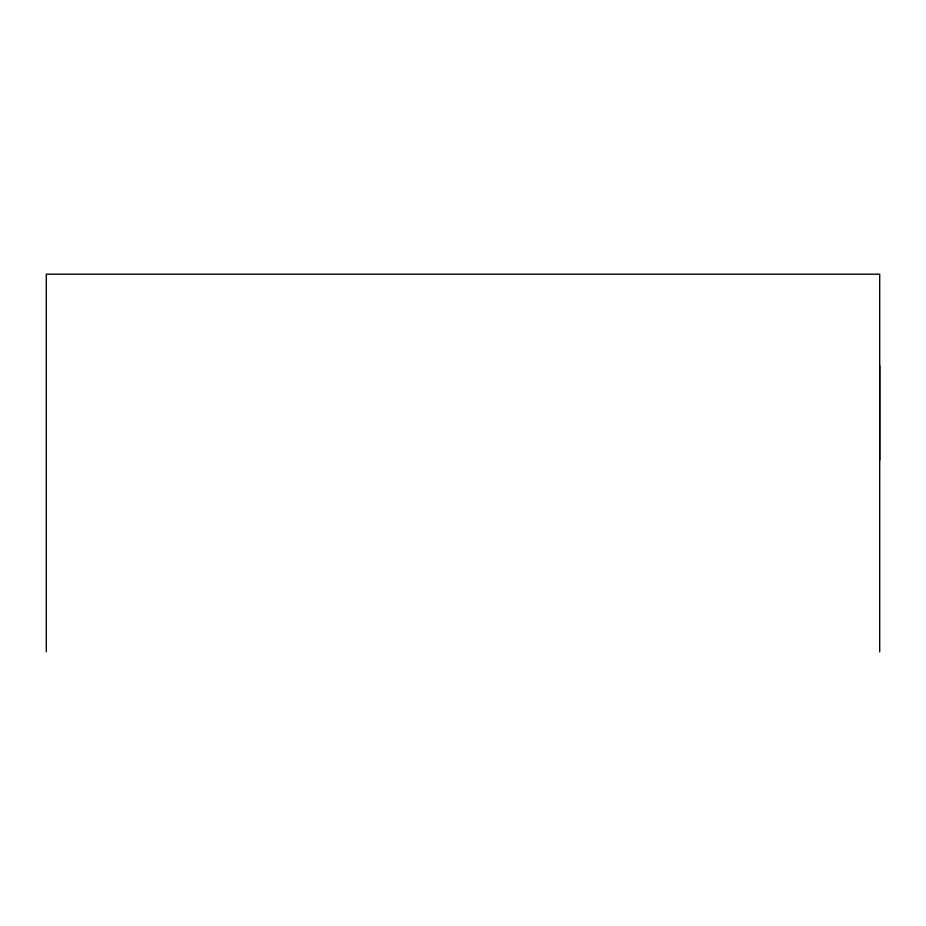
<?xml version="1.0" encoding="UTF-8"?>
<svg xmlns="http://www.w3.org/2000/svg" width="926" height="926" viewBox="0 0 926 926"><rect width="100%" height="100%" fill="white"/><g stroke="black" fill="none" stroke-linecap="round" stroke-linejoin="round"><path stroke-width="1.39" d="M879.7 460.176L879.7 365.793M879.7 651.811L879.7 274.189L46.3 274.189L46.3 651.811"/></g></svg>
